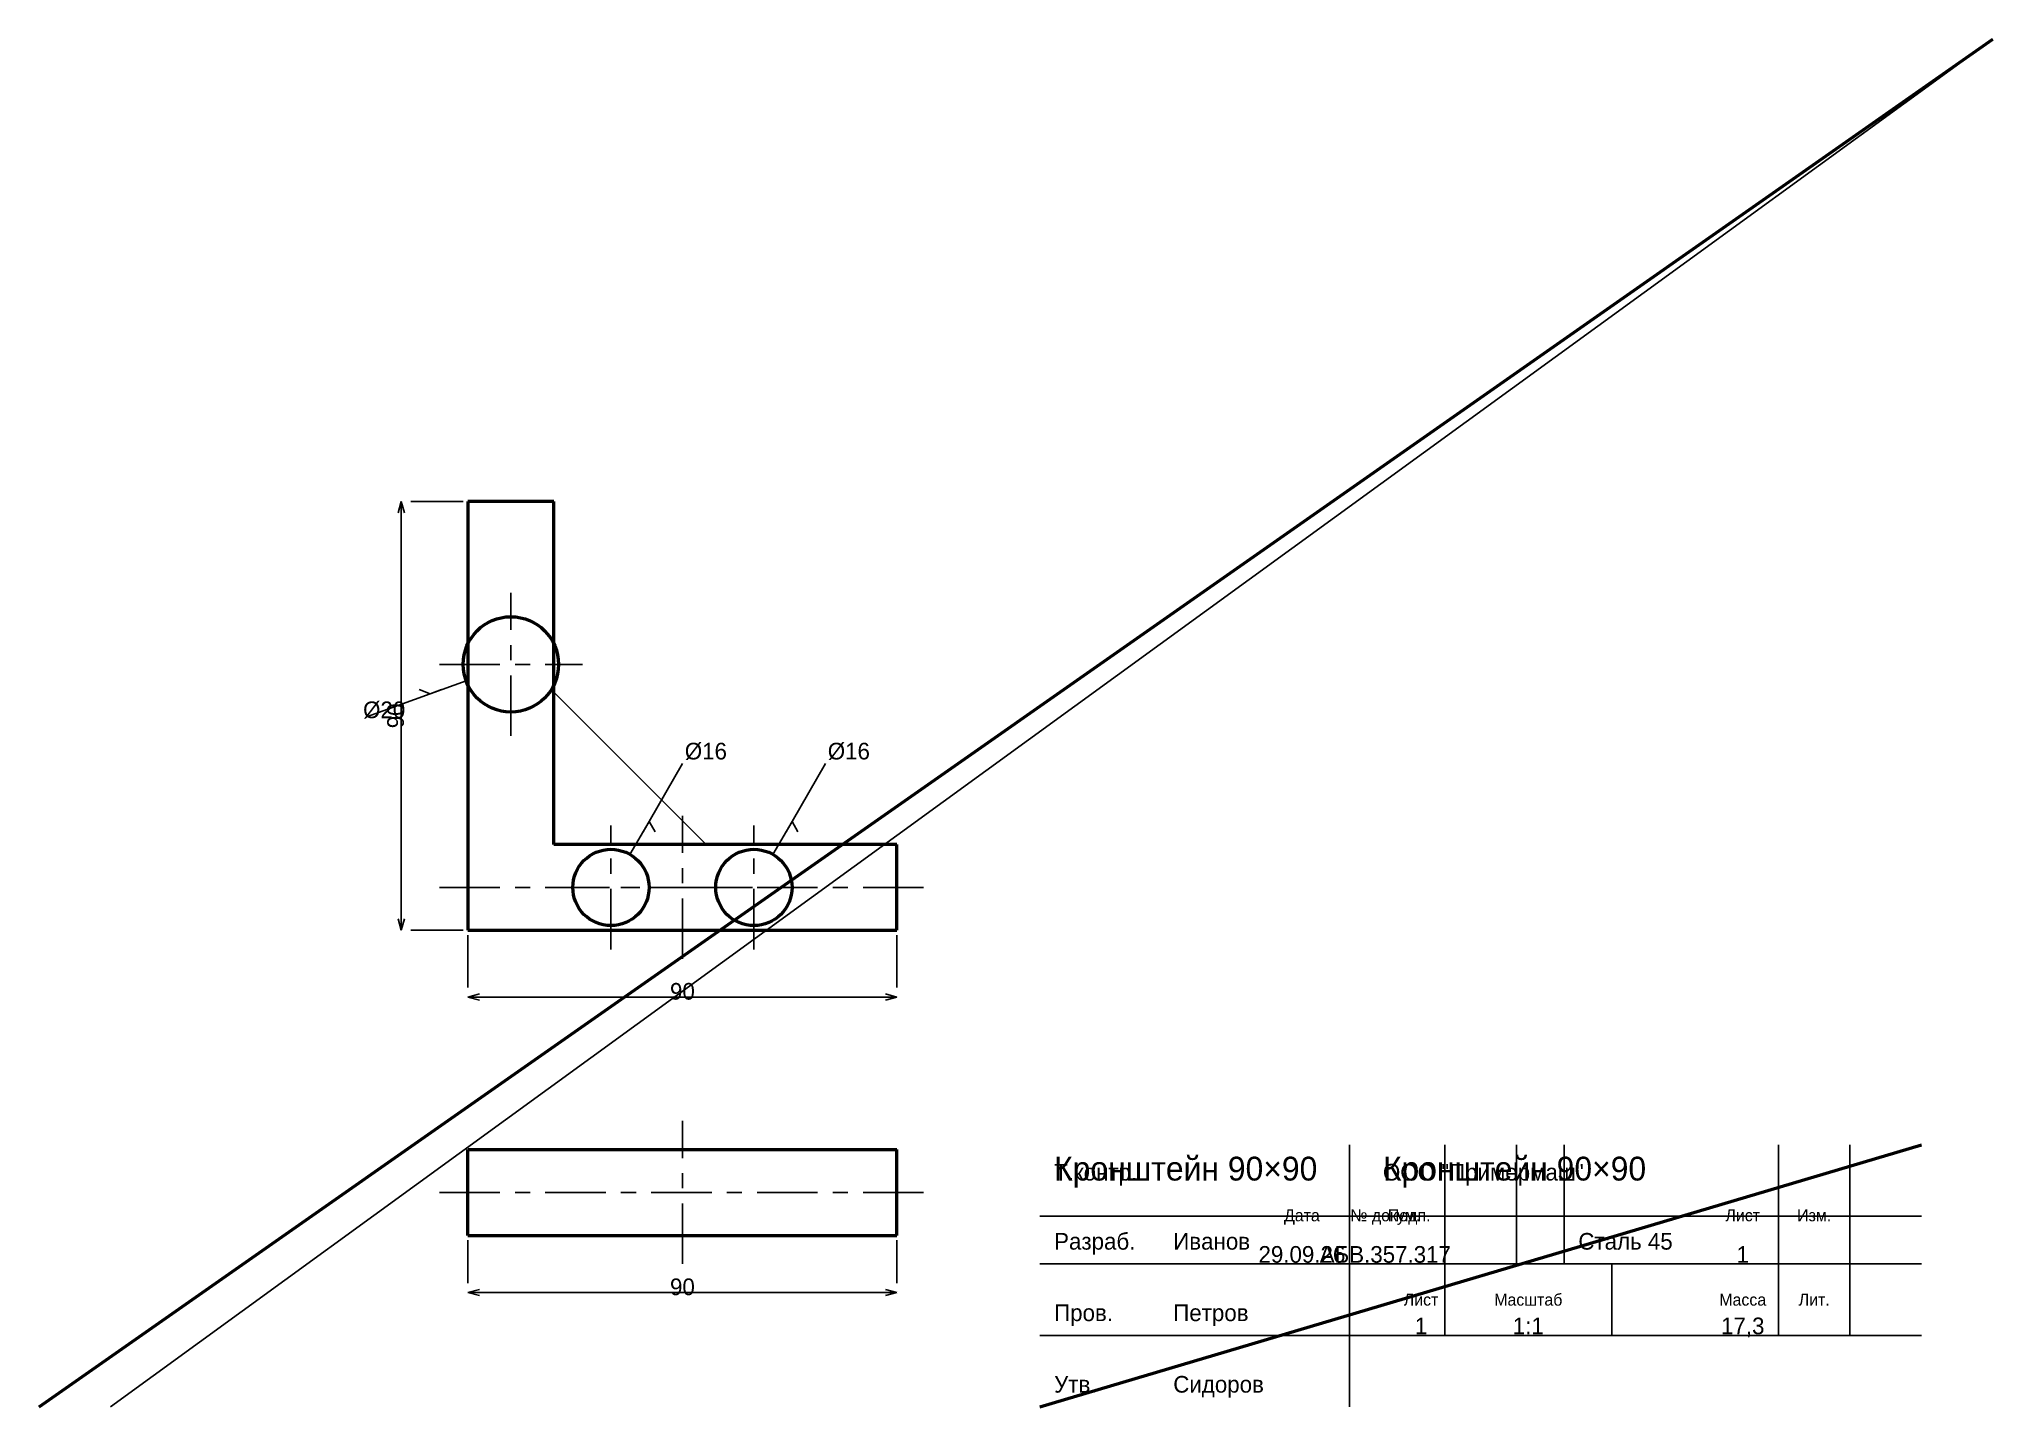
# Model space of a CAD drawing. Header units: millimetres. Extents: x 5 to 415, y 5 to 292.
import ezdxf
from ezdxf.enums import TextEntityAlignment as Align

# ---------------------------------------------------------------- set-up
doc = ezdxf.new("R2010")
doc.units = ezdxf.units.MM
doc.linetypes.add('CENTER', pattern=[22.225, 12.7, -3.175, 3.175, -3.175])
doc.linetypes.add('DASHED', pattern=[9, 6, -3])
for name, color, linetype, lineweight in [('AXIS', 7, 'CENTER', 25), ('DIMS', 7, 'CONTINUOUS', 25), ('MAIN', 7, 'CONTINUOUS', 50), ('TEXT', 7, 'CONTINUOUS', 25), ('THIN', 7, 'CONTINUOUS', 25)]:
    doc.layers.add(name, color=color, linetype=linetype, lineweight=lineweight)

msp = doc.modelspace()

# ---------------------------------------------------------------- linework, layer by layer
at = {"layer": 'AXIS', "linetype": 'CENTER', "lineweight": 25}
for p, q in [((104, 145.8), (104, 175.8)), ((89, 160.8), (119, 160.8)), ((140, 99), (140, 129)), ((125, 101), (125, 127)), ((155, 101), (155, 127)), ((89, 114), (191, 114)), ((112, 114), (138, 114)), ((142, 114), (168, 114)), ((140, 35), (140, 65)), ((89, 50), (191, 50))]:
    msp.add_line(p, q, dxfattribs=at)
at = {"layer": 'DIMS', "linetype": 'CONTINUOUS', "lineweight": 25}
for p, q in [((81, 195), (80.353, 192.585)), ((81, 105), (81, 195)), ((81, 195), (81.647, 192.585)), ((94, 195), (83, 195)), ((94.603, 157.38), (87.086, 154.644)), ((87.086, 154.644), (73.93, 149.855)), ((87.086, 154.644), (84.736, 155.499)), ((87.086, 154.644), (89.435, 155.499)), ((133, 127.856), (140, 139.981)), ((163, 127.856), (170, 139.981)), ((129, 120.928), (133, 127.856)), ((133, 127.856), (131.75, 125.691)), ((133, 127.856), (134.25, 125.691)), ((159, 120.928), (163, 127.856)), ((163, 127.856), (161.75, 125.691)), ((163, 127.856), (164.25, 125.691)), ((81, 105), (80.353, 107.415)), ((81, 105), (81.647, 107.415)), ((94, 105), (83, 105)), ((95, 104), (95, 93)), ((185, 104), (185, 93)), ((95, 91), (97.415, 91.647)), ((95, 91), (185, 91)), ((95, 91), (97.415, 90.353)), ((185, 91), (182.585, 91.647)), ((185, 91), (182.585, 90.353)), ((95, 40), (95, 31)), ((185, 40), (185, 31)), ((95, 29), (97.415, 29.647)), ((95, 29), (185, 29)), ((95, 29), (97.415, 28.353)), ((185, 29), (182.585, 29.647)), ((185, 29), (182.585, 28.353))]:
    msp.add_line(p, q, dxfattribs=at)
at = {"layer": 'MAIN', "linetype": 'CONTINUOUS', "lineweight": 50}
for p, q in [((5, 5), (415, 292)), ((113, 195), (95, 195)), ((95, 195), (95, 105)), ((113, 123), (113, 195)), ((185, 123), (113, 123)), ((185, 105), (185, 123)), ((95, 105), (185, 105)), ((95, 59), (185, 59)), ((95, 41), (95, 59)), ((185, 41), (185, 59)), ((215, 5), (400, 60)), ((95, 41), (185, 41))]:
    msp.add_line(p, q, dxfattribs=at)
for centre, radius in [((104, 160.8), 10), ((125, 114), 8), ((155, 114), 8)]:
    msp.add_circle(centre, radius, dxfattribs=at)
at = {"layer": 'THIN', "linetype": 'CONTINUOUS', "lineweight": 25}
for p, q in [((20, 5), (415, 292)), ((145, 123), (113, 155)), ((113, 123), (145, 123)), ((280, 5), (280, 60)), ((300, 35), (300, 60)), ((315, 35), (315, 60)), ((325, 35), (325, 60)), ((370, 35), (370, 60)), ((385, 35), (385, 60)), ((215, 45), (400, 45)), ((215, 35), (400, 35)), ((300, 20), (300, 35)), ((335, 20), (335, 35)), ((370, 20), (370, 35)), ((385, 20), (385, 35)), ((215, 20), (400, 20))]:
    msp.add_line(p, q, dxfattribs=at)
at = {"layer": 'THIN', "linetype": 'DASHED', "lineweight": 25}
for p, q in [((117, 59), (133, 59)), ((147, 59), (163, 59))]:
    msp.add_line(p, q, dxfattribs=at)

# ---------------------------------------------------------------- texts
at = {"layer": 'DIMS', "linetype": 'CONTINUOUS', "lineweight": 25}
for s, p in [('%%c20', (72.99, 149.513)), ('%%c16', (140.5, 140.847)), ('%%c16', (170.5, 140.847))]:
    msp.add_text(s, height=3.5, dxfattribs=at).set_placement(p)
msp.add_text('90', height=3.5, rotation=90, dxfattribs=at).set_placement((79.8, 150), align=Align.MIDDLE_CENTER)
for p in [(140, 92.2), (140, 30.2)]:
    msp.add_text('90', height=3.5, dxfattribs=at).set_placement(p, align=Align.MIDDLE_CENTER)
at = {"layer": 'TEXT', "linetype": 'CONTINUOUS', "lineweight": 25}
for s, height, p in [('Кронштейн 90×90', 5, (218, 52.5)), ('Кронштейн 90×90', 5, (287, 52.5)), ('Т.контр.', 3.5, (218, 52.5)), ('ООО "Примермаш"', 3.5, (287, 52.5)), ('Разраб.', 3.5, (218, 38)), ('Иванов', 3.5, (243, 38)), ('Сталь 45', 3.5, (328, 38)), ('Пров.', 3.5, (218, 23)), ('Петров', 3.5, (243, 23)), ('Утв.', 3.5, (218, 8)), ('Сидоров', 3.5, (243, 8))]:
    msp.add_text(s, height=height, dxfattribs=at).set_placement(p)
for s, height, p in [('Дата', 2.5, (270, 45.2)), ('№ докум.', 2.5, (287.5, 45.2)), ('Подп.', 2.5, (292.5, 45.2)), ('Лист', 2.5, (362.5, 45.2)), ('Изм.', 2.5, (377.5, 45.2)), ('29.09.26', 3.5, (270, 37)), ('АБВ.357.317', 3.5, (287.5, 37)), ('1', 3.5, (362.5, 37)), ('Лист', 2.5, (295, 27.5)), ('Масштаб', 2.5, (317.5, 27.5)), ('Масса', 2.5, (362.5, 27.5)), ('Лит.', 2.5, (377.5, 27.5)), ('1', 3.5, (295, 22)), ('1:1', 3.5, (317.5, 22)), ('17,3', 3.5, (362.5, 22))]:
    msp.add_text(s, height=height, dxfattribs=at).set_placement(p, align=Align.MIDDLE_CENTER)

doc.saveas('drawing.dxf')
